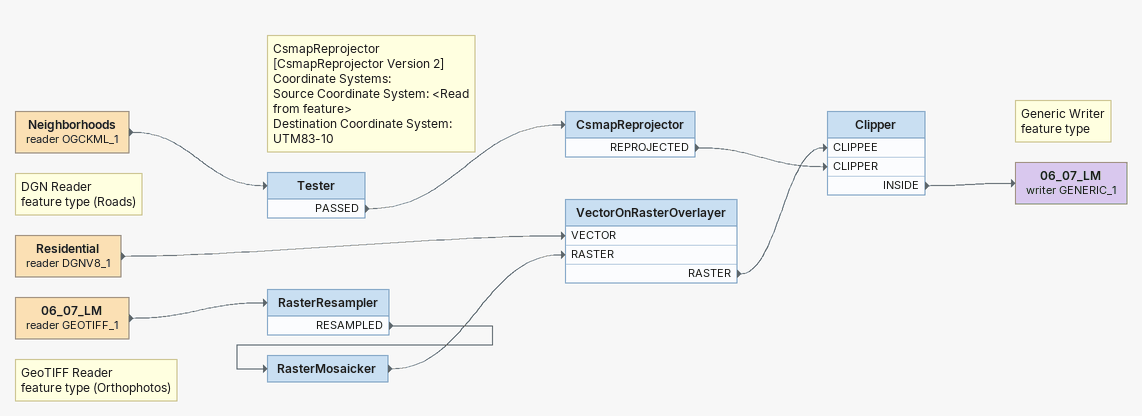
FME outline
Neighborhoods (reader OGCKML_1)
    -> Tester
Tester
    PASSED -> CsmapReprojector
Note: CsmapReprojector [CsmapReprojector Version 2] / Coordinate Systems: / Source Coordinate System: <Read from feature> / Destination Coordinate System: UTM83-10
CsmapReprojector
    REPROJECTED -> Clipper [CLIPPER]
Note: DGN Reader / feature type (Roads)
Residential (reader DGNV8_1)
    -> VectorOnRasterOverlayer [VECTOR]
Note: GeoTIFF Reader / feature type (Orthophotos)
06_07_LM (reader GEOTIFF_1)
    -> RasterResampler
RasterResampler
    RESAMPLED -> RasterMosaicker
RasterMosaicker
    -> VectorOnRasterOverlayer [RASTER]
VectorOnRasterOverlayer
    RASTER -> Clipper [CLIPPEE]
Clipper
    INSIDE -> 06_07_LM (writer GENERIC_1)
Note: Generic Writer / feature type
06_07_LM (writer GENERIC_1)
